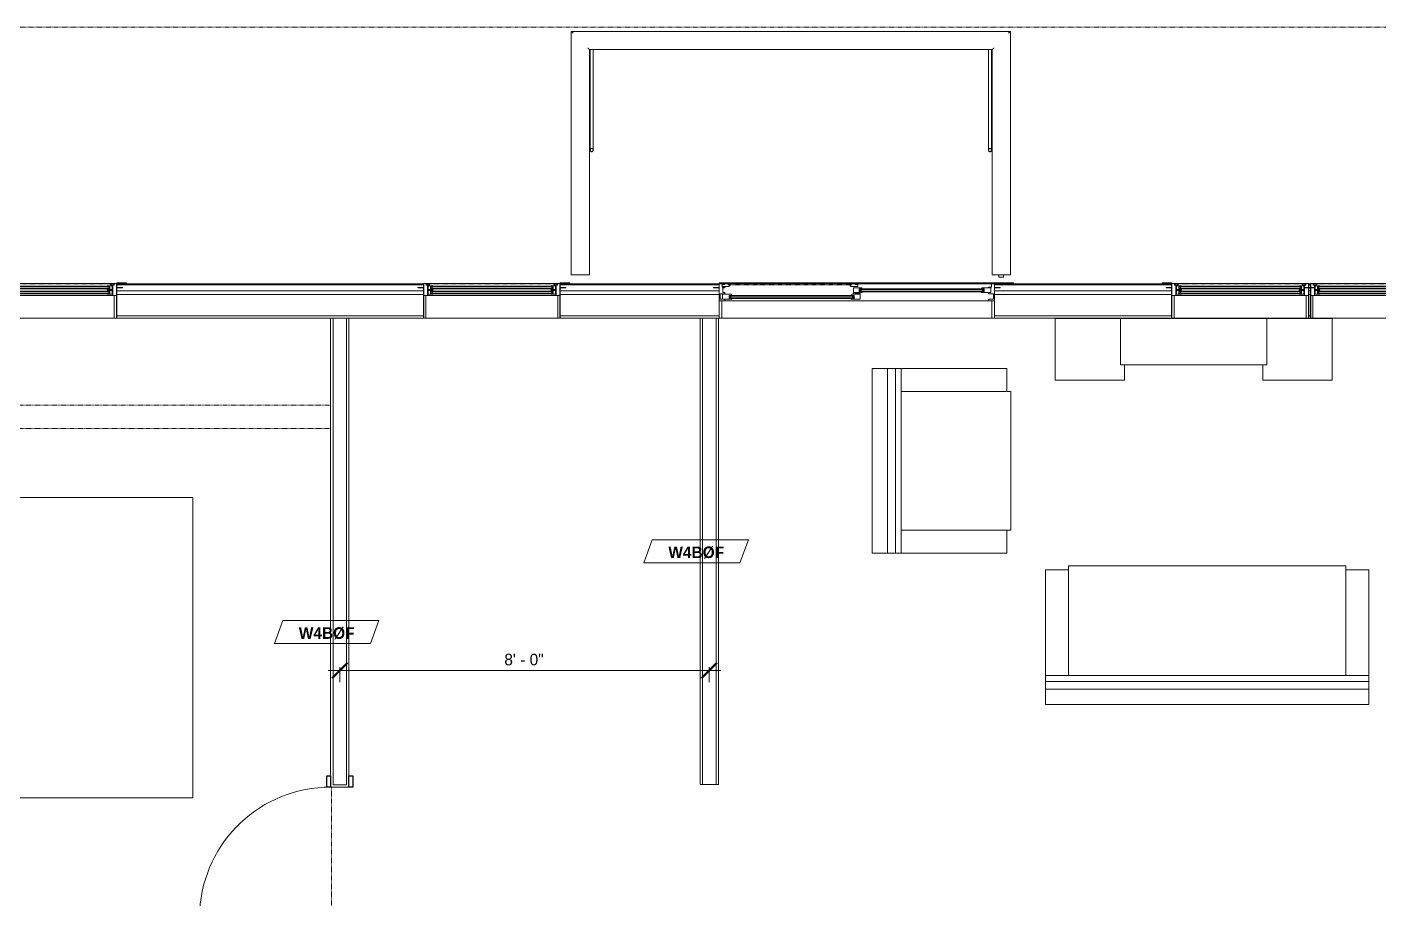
# Model space of a CAD drawing. Header units: inches. Extents: x -4010 to -1814, y 9846 to 12241.
# Drawn here: x -2471.9 to -2120.7, y 10691.6 to 10918.1 of the extents above; entities that cross this region are included whole.
import ezdxf

# ---------------------------------------------------------------- set-up
doc = ezdxf.new("R2010")
doc.units = ezdxf.units.IN
doc.header["$MEASUREMENT"] = 0
doc.linetypes.add('Dash', pattern=[0.25, 0.125, -0.125])
doc.linetypes.add('Dash_2_', pattern=[0.25, 0.125, -0.125])
for name, color, linetype, lineweight in [('0-1', 7, 'Continuous', 5), ('0-2', 7, 'Continuous', 9), ('A-ANNO-DIMS', 211, 'Continuous', 9), ('A-ANNO-DIMS-32', 211, 'Continuous', 9), ('A-DETL-GENF-1', 7, 'Continuous', 9), ('A-DETL-GENF-2', 92, 'Continuous', 18), ('A-DETL-GENF-HDLN-1', 7, 'Dash', 9), ('A-DETL-GENF-HDLN-2', 1, 'Continuous', 18), ('A-DOOR', 31, 'Continuous', 18), ('A-DOOR-1', 7, 'Continuous', 9), ('A-DOOR-3', 31, 'Continuous', 9), ('A-DOOR-4', 31, 'Continuous', 30), ('A-DOOR-FRAM-1', 7, 'Continuous', 9), ('A-DOOR-FRAM-3', 31, 'Continuous', 30), ('A-FLOR-HRAL-1', 7, 'Continuous', 9), ('A-GLAZ', 151, 'Continuous', 18), ('A-GLAZ-1', 10, 'Continuous', 30), ('A-GLAZ-2', 7, 'Continuous', 9), ('A-WALL', 113, 'Continuous', 18), ('A-WALL-1', 7, 'Continuous', 9), ('A-WALL-2', 250, 'Continuous', 18), ('A-WALL-3', 113, 'Continuous', 9), ('A-WALL-IDEN', 211, 'Continuous', 9), ('G-ANNO-SYMB-4', 111, 'Dash_2_', 9), ('I-FURN', 30, 'Continuous', 9), ('I-FURN-HDLN', 30, 'Dash', 9), ('S-BEAM-1', 7, 'Continuous', 9)]:
    doc.layers.add(name, color=color, linetype=linetype, lineweight=lineweight)
doc.styles.add('Century Gothic', font='ufonts.com_century-gothic.ttf', dxfattribs={"height": 3})
doc.styles.add('Century Gothic_B_1', font='GOTHICB.TTF', dxfattribs={"height": 3})
doc.dimstyles.new('OD_1__HACK_2_1', dxfattribs={"dimscale": 12, "dimtxt": 3.132505, "dimasz": 0.333333, "dimexe": 0.25, "dimexo": 0.166667, "dimgap": 0.041667, "dimtad": 1, "dimdec": 4, "dimrnd": 0.0625, "dimzin": 3, "dimdsep": 46, "dimlunit": 4, "dimtxsty": 'Century Gothic', "dimblk1": 'OBLIQUE', "dimblk2": 'OBLIQUE', "dimsah": 1, "dimcen": 0.09, "dimdle": 0.25, "dimazin": 0, "dimtfac": 1, "dimtdec": 4, "dimtix": 1, "dimtmove": 0, "dimatfit": 3, "dimfxl": 1, "dimtvp": 1, "dimtfill": 1, "dimfrac": 2, "dimtolj": 1, "dimtzin": 0, "dimarcsym": 2})

# ---------------------------------------------------------------- blocks, each defined once
blk = doc.blocks.new('Door-Sliding-Marvin-2_Panel_Patio_Door-Essential - ESSPD60610 - 2nd floor-3095615-UNIT PLANS - 2ND _ 3RD FLOOR')
at = {"layer": 'A-DETL-GENF-1'}
for p, q in [((-32.87, -2.97), (-32.87, -2.52)), ((-32.61, -2.97), (-32.61, -2.52))]:
    blk.add_line(p, q, dxfattribs=at)
at = {"layer": 'A-DETL-GENF-2'}
for p, q in [((-35.75, 4.44), (-35.06, 4.44)), ((-35.75, -0.03), (-35.75, 4.44)), ((-35.06, 4.44), (-35.06, -0.03)), ((35.06, 4.44), (35.75, 4.44)), ((35.06, -0.03), (35.06, 4.44)), ((35.75, 4.44), (35.75, -0.03)), ((-37.25, -3.44), (-37.25, -3.48)), ((-35.91, -3.44), (-37.25, -3.44)), ((-35.75, -3.48), (-37.25, -3.48)), ((-35.75, -3.33), (-35.91, -3.33)), ((-35.91, -3.44), (-35.91, -3.33)), ((-35.06, -0.03), (-35.75, -0.03)), ((-35.75, -0.06), (-34.25, -0.06)), ((-35.75, -4.53), (-35.75, -0.06)), ((-35.5, -0.5), (-34.39, -0.5)), ((-35.5, -1.88), (-35.5, -0.5)), ((-35.5, -1.88), (-34.25, -1.88)), ((-32.41, -2.19), (-34.81, -2.19)), ((-34.81, -2.19), (-34.81, -3.44)), ((-34.81, -3.44), (-32.46, -3.44)), ((-34.39, -0.5), (-34.25, -0.35)), ((-34.25, -0.06), (-34.25, -0.35)), ((-34.25, -1.88), (-34.25, -2.19)), ((-34.25, -3.44), (-34.25, -3.56)), ((-33.09, -2.38), (-32.34, -2.38)), ((-33.09, -3.13), (-33.09, -2.38)), ((-32.38, -3.13), (-33.09, -3.13)), ((-32.98, -2.52), (-32.98, -2.38)), ((-32.98, -2.97), (-32.98, -3.13)), ((-32.46, -3.44), (-32.38, -3.13)), ((-32.34, -2.25), (-32.41, -2.19)), ((-32.34, -2.38), (-32.34, -2.25)), ((35.75, -0.03), (35.06, -0.03)), ((-35, -4.53), (-35.75, -4.53)), ((-34.25, -3.56), (-35, -3.56)), ((-35, -3.56), (-35, -4.53))]:
    blk.add_line(p, q, dxfattribs=at)
at = {"layer": 'A-DETL-GENF-HDLN-1'}
blk.add_line((1.75, -4.19), (33.01, -4.19), dxfattribs=at)
at = {"layer": 'A-DETL-GENF-HDLN-2'}
for p, q in [((-32.87, -2.97), (-32.87, -2.52)), ((-32.61, -2.97), (-32.61, -2.52)), ((-1.41, -2.25), (-1.34, -2.19)), ((-1.41, -2.38), (-1.41, -2.25)), ((-0.66, -2.38), (-1.41, -2.38)), ((-1.29, -3.44), (-1.38, -3.13)), ((-1.38, -3.13), (-0.66, -3.13)), ((-1.34, -2.19), (0.87, -2.19)), ((0.87, -3.44), (-1.29, -3.44)), ((-1.14, -2.97), (-1.14, -2.52)), ((1.34, -0.5), (-0.88, -0.5)), ((-0.88, -0.5), (-0.88, -1.97)), ((-0.88, -1.75), (1.29, -1.75)), ((0.24, -2.07), (-0.88, -1.97)), ((-0.88, -2.97), (-0.88, -2.52)), ((-0.77, -2.52), (-0.77, -2.38)), ((-0.77, -2.97), (-0.77, -3.13)), ((-0.66, -3.13), (-0.66, -2.38)), ((-0.24, -1.83), (-0.43, -1.83)), ((-0.43, -1.83), (-0.43, -1.93)), ((-0.43, -1.93), (0.43, -2.01)), ((-0.24, -1.76), (-0.24, -1.83)), ((-0.24, -1.87), (-0.24, -1.95)), ((-0.24, -1.87), (0.87, -1.97)), ((0.24, -2.07), (0.24, -1.99)), ((0.24, -2.11), (0.43, -2.11)), ((0.24, -2.18), (0.24, -2.11)), ((0.43, -2.11), (0.43, -2.01)), ((0.66, -1.44), (0.66, -0.69)), ((0.66, -0.69), (1.41, -0.69)), ((1.37, -1.44), (0.66, -1.44)), ((0.77, -0.83), (0.77, -0.69)), ((0.77, -1.29), (0.77, -1.44)), ((0.87, -1.97), (0.87, -3.44)), ((0.88, -1.29), (0.88, -0.83)), ((1.14, -1.29), (1.14, -0.83)), ((1.29, -1.75), (1.37, -1.44)), ((1.41, -0.56), (1.34, -0.5)), ((1.41, -0.69), (1.41, -0.56)), ((32.41, -0.56), (32.47, -0.5)), ((32.41, -0.69), (32.41, -0.56)), ((33.16, -0.69), (32.41, -0.69)), ((32.52, -1.75), (32.44, -1.44)), ((32.44, -1.44), (33.16, -1.44)), ((32.47, -0.5), (34.84, -0.5)), ((34.84, -1.75), (32.52, -1.75)), ((32.68, -1.29), (32.68, -0.83)), ((32.93, -1.29), (32.93, -0.83)), ((33.04, -0.83), (33.04, -0.69)), ((33.04, -1.29), (33.04, -1.44)), ((33.16, -1.44), (33.16, -0.69)), ((35.75, -0.06), (34.25, -0.06)), ((34.25, -0.06), (34.25, -0.35)), ((34.39, -0.5), (34.25, -0.35)), ((35.5, -1.88), (34.25, -1.88)), ((34.25, -1.88), (34.25, -2.19)), ((34.81, -2.19), (34.25, -2.19)), ((34.81, -3.44), (34.25, -3.44)), ((34.25, -3.44), (34.25, -3.56)), ((35.5, -0.5), (34.39, -0.5)), ((34.81, -2.19), (34.81, -3.44)), ((34.84, -0.5), (34.84, -1.75)), ((35.5, -1.88), (35.5, -0.5)), ((35.75, -4.53), (35.75, -0.06)), ((35.75, -3.33), (35.9, -3.33)), ((35.75, -3.48), (37.25, -3.48)), ((35.9, -3.44), (35.9, -3.33)), ((35.9, -3.44), (37.25, -3.44)), ((37.25, -3.44), (37.25, -3.48)), ((-0.24, -4.3), (-0.24, -3.78)), ((-0.24, -3.78), (1.51, -3.78)), ((0.34, -4.3), (-0.24, -4.3)), ((0.6, -4.61), (0.34, -4.3)), ((1.35, -4.61), (0.6, -4.61)), ((1.35, -4.3), (1.51, -4.3)), ((1.35, -4.3), (1.35, -4.61)), ((1.51, -3.78), (1.51, -3.9)), ((1.51, -3.9), (1.75, -3.9)), ((1.51, -3.94), (1.51, -4.3)), ((1.71, -3.94), (1.51, -3.94)), ((1.64, -4.08), (1.64, -4.19)), ((1.64, -4.08), (1.71, -4.08)), ((1.75, -4.19), (1.64, -4.19)), ((1.71, -4.08), (1.71, -3.94)), ((1.75, -3.9), (1.75, -4.19)), ((33.25, -3.9), (33.01, -3.9)), ((33.01, -3.9), (33.01, -4.19)), ((33.01, -4.19), (33.12, -4.19)), ((33.05, -3.94), (33.25, -3.94)), ((33.05, -4.08), (33.05, -3.94)), ((33.12, -4.08), (33.05, -4.08)), ((33.12, -4.08), (33.12, -4.19)), ((33.25, -3.78), (33.25, -3.9)), ((35, -3.78), (33.25, -3.78)), ((33.25, -3.94), (33.25, -4.3)), ((33.41, -4.3), (33.25, -4.3)), ((33.41, -4.3), (33.41, -4.61)), ((33.41, -4.61), (34.16, -4.61)), ((34.16, -4.61), (34.42, -4.3)), ((34.25, -3.56), (35, -3.56)), ((34.42, -4.3), (35, -4.3)), ((35, -3.56), (35, -4.53)), ((35, -4.53), (35.75, -4.53))]:
    blk.add_line(p, q, dxfattribs=at)
at = {"layer": 'A-DOOR'}
for p, q in [((-32.98, -2.38), (-0.77, -2.38)), ((-32.98, -2.52), (-0.77, -2.52)), ((-32.98, -2.97), (-0.77, -2.97)), ((-32.98, -3.13), (-0.77, -3.13)), ((0.77, -0.69), (33.04, -0.69)), ((0.77, -0.83), (33.04, -0.83)), ((0.77, -1.29), (33.04, -1.29)), ((0.77, -1.44), (33.04, -1.44))]:
    blk.add_line(p, q, dxfattribs=at)
at = {"layer": 'A-DOOR-1'}
for p, q in [((-40.68, -4.44), (35.75, -4.44)), ((-40.68, -4.44), (-40.68, -4.69)), ((35.75, -4.69), (-40.68, -4.69)), ((35.75, -4.44), (35.75, -4.69))]:
    blk.add_line(p, q, dxfattribs=at)
at = {"layer": 'A-DOOR-FRAM-1'}
for p, q in [((-35.75, -0.06), (35.75, -0.06)), ((-35.75, -4.53), (-35.75, -0.06)), ((35.75, -0.06), (35.75, -4.53)), ((35.75, -4.53), (-35.75, -4.53))]:
    blk.add_line(p, q, dxfattribs=at)
blk = doc.blocks.new('Window-Double_Hung-Marvin-Essential - ESDH3066 - 2nd Floor-3033825-UNIT PLANS - 2ND _ 3RD FLOOR')
at = {"layer": 'A-DETL-GENF-HDLN-1'}
blk.add_line((16.1, 4.47), (-16.5, 4.47), dxfattribs=at)
at = {"layer": 'A-DETL-GENF-HDLN-2'}
for p, q in [((-17.75, 4.53), (-17.16, 4.53)), ((-17.75, 4.53), (-17.75, 1.44)), ((-17.08, 4.12), (-17.16, 4.53)), ((-17.08, 4.12), (-16.19, 4.12)), ((-16.85, 4.5), (-16.85, 4.12)), ((-16.3, 4.5), (-16.85, 4.5)), ((-16.38, 4.02), (-16.72, 4.02)), ((-16.72, 4.02), (-16.72, 1.44)), ((-15.34, 3.94), (-16.56, 3.94)), ((-16.56, 3), (-16.56, 3.94)), ((-16.38, 4.12), (-16.38, 4.02)), ((-16.3, 4.26), (-16.3, 4.5)), ((-16.18, 4.26), (-16.3, 4.26)), ((-16.19, 4.22), (-16.1, 4.22)), ((-16.19, 4.12), (-16.19, 4.22)), ((-16.18, 4.47), (-16.1, 4.47)), ((-16.18, 4.47), (-16.18, 4.26)), ((-16.1, 4.22), (-16.1, 4.47)), ((-15.94, 3.12), (-15.94, 3.84)), ((-15.94, 3.84), (-15.28, 3.84)), ((-15.84, 3.13), (-15.84, 3.82)), ((-15.54, 3.26), (-15.54, 3.7)), ((-15.34, 3.94), (-15.28, 3.88)), ((-15.28, 3.84), (-15.28, 3.88)), ((15.34, 3.94), (15.28, 3.88)), ((15.28, 3.84), (15.28, 3.88)), ((15.94, 3.84), (15.28, 3.84)), ((15.34, 3.94), (16.56, 3.94)), ((15.54, 3.26), (15.54, 3.7)), ((15.84, 3.13), (15.84, 3.82)), ((15.94, 3.12), (15.94, 3.84)), ((16.18, 4.47), (16.1, 4.47)), ((16.1, 4.22), (16.1, 4.47)), ((16.19, 4.22), (16.1, 4.22)), ((16.18, 4.47), (16.18, 4.26)), ((16.18, 4.26), (16.3, 4.26)), ((16.19, 4.12), (16.19, 4.22)), ((17.08, 4.12), (16.19, 4.12)), ((16.3, 4.26), (16.3, 4.5)), ((16.3, 4.5), (16.85, 4.5)), ((16.38, 4.12), (16.38, 4.02)), ((16.38, 4.02), (16.72, 4.02)), ((16.56, 3), (16.56, 3.94)), ((16.72, 4.02), (16.72, 1.44)), ((16.85, 4.5), (16.85, 4.12)), ((17.08, 4.12), (17.16, 4.53)), ((17.75, 4.53), (17.16, 4.53)), ((17.75, 4.53), (17.75, 1.44)), ((-19.25, 3.48), (-19.25, 3.44)), ((-17.75, 3.48), (-19.25, 3.48)), ((-19.25, 3.44), (-17.9, 3.44)), ((-17.9, 3.44), (-17.9, 3.33)), ((-17.9, 3.33), (-17.75, 3.33)), ((-16.72, 1.44), (-17.75, 1.44)), ((-17.13, 1.41), (-17.13, -4.44)), ((-16.56, 3), (-15.34, 3)), ((-15.34, 2.72), (-16.56, 2.72)), ((-16.56, 1.78), (-16.56, 2.72)), ((-16.56, 1.78), (-15.34, 1.78)), ((-15.28, 3.12), (-15.94, 3.12)), ((-15.94, 1.9), (-15.94, 2.62)), ((-15.94, 2.62), (-15.28, 2.62)), ((-15.28, 1.9), (-15.94, 1.9)), ((-15.84, 1.91), (-15.84, 2.6)), ((-15.54, 2.04), (-15.54, 2.48)), ((-15.34, 3), (-15.28, 3.06)), ((-15.34, 2.72), (-15.28, 2.66)), ((-15.34, 1.78), (-15.28, 1.84)), ((-15.28, 3.06), (-15.28, 3.12)), ((-15.28, 2.62), (-15.28, 2.66)), ((-15.28, 1.84), (-15.28, 1.9)), ((15.28, 3.06), (15.28, 3.12)), ((15.28, 3.12), (15.94, 3.12)), ((15.34, 3), (15.28, 3.06)), ((15.34, 2.72), (15.28, 2.66)), ((15.28, 2.62), (15.28, 2.66)), ((15.94, 2.62), (15.28, 2.62)), ((15.28, 1.84), (15.28, 1.9)), ((15.28, 1.9), (15.94, 1.9)), ((15.34, 1.78), (15.28, 1.84)), ((16.56, 3), (15.34, 3)), ((15.34, 2.72), (16.56, 2.72)), ((16.56, 1.78), (15.34, 1.78)), ((15.54, 2.04), (15.54, 2.48)), ((15.84, 1.91), (15.84, 2.6)), ((15.94, 1.9), (15.94, 2.62)), ((16.56, 1.78), (16.56, 2.72)), ((16.72, 1.44), (17.75, 1.44)), ((17.12, -4.44), (17.12, 1.41)), ((17.75, 3.48), (19.25, 3.48)), ((17.9, 3.33), (17.75, 3.33)), ((17.9, 3.44), (17.9, 3.33)), ((19.25, 3.44), (17.9, 3.44)), ((19.25, 3.48), (19.25, 3.44)), ((-17.13, -4.44), (-17.75, -4.44)), ((17.12, -4.44), (17.75, -4.44))]:
    blk.add_line(p, q, dxfattribs=at)
at = {"layer": 'A-GLAZ'}
for p, q in [((15.84, 3.82), (-15.84, 3.82)), ((15.84, 3.7), (-15.84, 3.7)), ((15.84, 3.26), (-15.84, 3.26)), ((15.84, 3.13), (-15.84, 3.13)), ((15.84, 2.6), (-15.84, 2.6)), ((15.84, 2.48), (-15.84, 2.48)), ((15.84, 2.04), (-15.84, 2.04)), ((15.84, 1.91), (-15.84, 1.91))]:
    blk.add_line(p, q, dxfattribs=at)
at = {"layer": 'A-GLAZ-1'}
for p, q in [((-17.75, 4.53), (-17.75, 1.44)), ((17.75, 1.44), (17.75, 4.53)), ((-17.75, 1.41), (-17.75, -4.44)), ((17.75, -4.44), (17.75, 1.41))]:
    blk.add_line(p, q, dxfattribs=at)
at = {"layer": 'A-GLAZ-2'}
for p, q in [((17.75, 4.53), (-17.75, 4.53)), ((20.27, 4.69), (17.75, 4.69)), ((17.75, 4.69), (17.75, 4.53)), ((17.75, 4.44), (20.27, 4.44)), ((20.27, 4.44), (20.27, 4.69)), ((-17.75, 1.44), (17.75, 1.44)), ((-17.75, -4.44), (17.75, -4.44))]:
    blk.add_line(p, q, dxfattribs=at)
blk = doc.blocks.new('Window-Double_Hung-Marvin-Essential - ESDH3066 - 2nd Floor-3033827-UNIT PLANS - 2ND _ 3RD FLOOR')
at = {"layer": 'A-DETL-GENF-HDLN-1'}
blk.add_line((16.1, -4.47), (-16.5, -4.47), dxfattribs=at)
at = {"layer": 'A-DETL-GENF-HDLN-2'}
for p, q in [((-17.13, 4.44), (-17.75, 4.44)), ((-17.13, -1.41), (-17.13, 4.44)), ((17.12, 4.44), (17.75, 4.44)), ((17.12, 4.44), (17.12, -1.41)), ((-19.25, -3.48), (-19.25, -3.44)), ((-19.25, -3.44), (-17.9, -3.44)), ((-17.75, -3.48), (-19.25, -3.48)), ((-17.9, -3.44), (-17.9, -3.33)), ((-17.9, -3.33), (-17.75, -3.33)), ((-16.72, -1.44), (-17.75, -1.44)), ((-17.75, -4.53), (-17.75, -1.44)), ((-16.72, -4.02), (-16.72, -1.44)), ((-16.56, -1.78), (-15.34, -1.78)), ((-16.56, -1.78), (-16.56, -2.72)), ((-15.34, -2.72), (-16.56, -2.72)), ((-16.56, -3), (-15.34, -3)), ((-16.56, -3), (-16.56, -3.94)), ((-15.28, -1.9), (-15.94, -1.9)), ((-15.94, -1.9), (-15.94, -2.62)), ((-15.94, -2.62), (-15.28, -2.62)), ((-15.28, -3.12), (-15.94, -3.12)), ((-15.94, -3.12), (-15.94, -3.84)), ((-15.84, -1.91), (-15.84, -2.6)), ((-15.84, -3.13), (-15.84, -3.82)), ((-15.54, -2.04), (-15.54, -2.48)), ((-15.54, -3.26), (-15.54, -3.7)), ((-15.34, -1.78), (-15.28, -1.84)), ((-15.34, -2.72), (-15.28, -2.66)), ((-15.34, -3), (-15.28, -3.06)), ((-15.28, -1.84), (-15.28, -1.9)), ((-15.28, -2.62), (-15.28, -2.66)), ((-15.28, -3.06), (-15.28, -3.12)), ((15.34, -1.78), (15.28, -1.84)), ((15.28, -1.84), (15.28, -1.9)), ((15.28, -1.9), (15.94, -1.9)), ((15.28, -2.62), (15.28, -2.66)), ((15.94, -2.62), (15.28, -2.62)), ((15.34, -2.72), (15.28, -2.66)), ((15.34, -3), (15.28, -3.06)), ((15.28, -3.06), (15.28, -3.12)), ((15.28, -3.12), (15.94, -3.12)), ((16.56, -1.78), (15.34, -1.78)), ((15.34, -2.72), (16.56, -2.72)), ((16.56, -3), (15.34, -3)), ((15.54, -2.04), (15.54, -2.48)), ((15.54, -3.26), (15.54, -3.7)), ((15.84, -1.91), (15.84, -2.6)), ((15.84, -3.13), (15.84, -3.82)), ((15.94, -1.9), (15.94, -2.62)), ((15.94, -3.12), (15.94, -3.84)), ((16.56, -1.78), (16.56, -2.72)), ((16.56, -3), (16.56, -3.94)), ((16.72, -4.02), (16.72, -1.44)), ((16.72, -1.44), (17.75, -1.44)), ((17.75, -4.53), (17.75, -1.44)), ((17.9, -3.33), (17.75, -3.33)), ((17.75, -3.48), (19.25, -3.48)), ((17.9, -3.44), (17.9, -3.33)), ((19.25, -3.44), (17.9, -3.44)), ((19.25, -3.48), (19.25, -3.44)), ((-17.75, -4.53), (-17.16, -4.53)), ((-17.08, -4.12), (-17.16, -4.53)), ((-17.08, -4.12), (-16.19, -4.12)), ((-16.85, -4.5), (-16.85, -4.12)), ((-16.3, -4.5), (-16.85, -4.5)), ((-16.38, -4.02), (-16.72, -4.02)), ((-15.34, -3.94), (-16.56, -3.94)), ((-16.38, -4.12), (-16.38, -4.02)), ((-16.18, -4.26), (-16.3, -4.26)), ((-16.3, -4.26), (-16.3, -4.5)), ((-16.19, -4.12), (-16.19, -4.22)), ((-16.19, -4.22), (-16.1, -4.22)), ((-16.18, -4.47), (-16.18, -4.26)), ((-16.18, -4.47), (-16.1, -4.47)), ((-16.1, -4.22), (-16.1, -4.47)), ((-15.94, -3.84), (-15.28, -3.84)), ((-15.34, -3.94), (-15.28, -3.88)), ((-15.28, -3.84), (-15.28, -3.88)), ((15.28, -3.84), (15.28, -3.88)), ((15.94, -3.84), (15.28, -3.84)), ((15.34, -3.94), (15.28, -3.88)), ((15.34, -3.94), (16.56, -3.94)), ((16.19, -4.22), (16.1, -4.22)), ((16.1, -4.22), (16.1, -4.47)), ((16.18, -4.47), (16.1, -4.47)), ((16.18, -4.47), (16.18, -4.26)), ((16.18, -4.26), (16.3, -4.26)), ((17.08, -4.12), (16.19, -4.12)), ((16.19, -4.12), (16.19, -4.22)), ((16.3, -4.26), (16.3, -4.5)), ((16.3, -4.5), (16.85, -4.5)), ((16.38, -4.12), (16.38, -4.02)), ((16.38, -4.02), (16.72, -4.02)), ((16.85, -4.5), (16.85, -4.12)), ((17.08, -4.12), (17.16, -4.53)), ((17.75, -4.53), (17.16, -4.53))]:
    blk.add_line(p, q, dxfattribs=at)
at = {"layer": 'A-GLAZ'}
for p, q in [((15.84, -1.91), (-15.84, -1.91)), ((15.84, -2.04), (-15.84, -2.04)), ((15.84, -2.48), (-15.84, -2.48)), ((15.84, -2.6), (-15.84, -2.6)), ((15.84, -3.13), (-15.84, -3.13)), ((15.84, -3.26), (-15.84, -3.26)), ((15.84, -3.7), (-15.84, -3.7)), ((15.84, -3.82), (-15.84, -3.82))]:
    blk.add_line(p, q, dxfattribs=at)
at = {"layer": 'A-GLAZ-1'}
for p, q in [((-17.75, -1.41), (-17.75, 4.44)), ((17.75, 4.44), (17.75, -1.41)), ((-17.75, -4.53), (-17.75, -1.44)), ((17.75, -1.44), (17.75, -4.53))]:
    blk.add_line(p, q, dxfattribs=at)
at = {"layer": 'A-GLAZ-2'}
for p, q in [((-17.75, 4.44), (17.75, 4.44)), ((-17.75, -1.44), (17.75, -1.44)), ((17.75, -4.53), (-17.75, -4.53)), ((17.75, -4.44), (20.27, -4.44)), ((17.75, -4.69), (17.75, -4.53)), ((20.27, -4.69), (17.75, -4.69)), ((20.27, -4.44), (20.27, -4.69))]:
    blk.add_line(p, q, dxfattribs=at)
blk = doc.blocks.new('Railing - Baluster_01-V1-UNIT PLANS - 2ND _ 3RD FLOOR')
at = {"layer": 'A-FLOR-HRAL-1'}
for p, q in [((-0.59, 1.18), (0.59, 1.18)), ((-0.59, 0.59), (-0.59, 1.18)), ((0.59, 1.18), (0.59, 0.59))]:
    blk.add_line(p, q, dxfattribs=at)
blk = doc.blocks.new('Railing - Railing-2700266-UNIT PLANS - 2ND _ 3RD FLOOR')
at = {"layer": 'A-FLOR-HRAL-1'}
for p, q in [((-2216.49, 10917), (-2330.54, 10917)), ((-2330.54, 10917), (-2330.54, 10853.75)), ((-2216.49, 10853.75), (-2216.49, 10917)), ((-2325.81, 10912.28), (-2221.21, 10912.28)), ((-2325.81, 10853.75), (-2325.81, 10912.28)), ((-2221.21, 10912.28), (-2221.21, 10853.75)), ((-2330.06, 10853.75), (-2330.54, 10853.75)), ((-2326.28, 10853.75), (-2330.06, 10853.75)), ((-2325.81, 10853.75), (-2326.28, 10853.75)), ((-2220.74, 10853.75), (-2221.21, 10853.75)), ((-2216.96, 10853.75), (-2220.74, 10853.75)), ((-2216.49, 10853.75), (-2216.96, 10853.75))]:
    blk.add_line(p, q, dxfattribs=at)
for points, knots in [([(-2330.54, 10917), (-2330.54, 10917), (-2330.53, 10916.99), (-2330.5, 10916.97), (-2330.47, 10916.94), (-2330.45, 10916.91), (-2330.42, 10916.88), (-2330.39, 10916.86), (-2330.35, 10916.82), (-2330.31, 10916.77), (-2330.27, 10916.74), (-2330.24, 10916.7), (-2330.17, 10916.63), (-2330.11, 10916.57), (-2330.06, 10916.53)], [0, 0, 0, 0, 0.166667, 0.25, 0.333333, 0.416667, 0.458333, 0.5, 0.583333, 0.666667, 0.708333, 0.75, 0.833333, 1, 1, 1, 1]), ([(-2216.49, 10917), (-2216.49, 10917), (-2216.49, 10916.99), (-2216.52, 10916.97), (-2216.55, 10916.94), (-2216.58, 10916.91), (-2216.6, 10916.88), (-2216.63, 10916.86), (-2216.67, 10916.82), (-2216.71, 10916.77), (-2216.75, 10916.74), (-2216.79, 10916.7), (-2216.86, 10916.63), (-2216.92, 10916.57), (-2216.96, 10916.53)], [0, 0, 0, 0, 0.166667, 0.25, 0.333333, 0.416667, 0.458333, 0.5, 0.583333, 0.666667, 0.708333, 0.75, 0.833333, 1, 1, 1, 1]), ([(-2326.28, 10912.75), (-2326.24, 10912.71), (-2326.18, 10912.65), (-2326.1, 10912.57), (-2326.06, 10912.52), (-2326.02, 10912.49), (-2325.99, 10912.45), (-2325.96, 10912.42), (-2325.93, 10912.39), (-2325.9, 10912.37), (-2325.87, 10912.34), (-2325.85, 10912.31), (-2325.82, 10912.29), (-2325.81, 10912.28), (-2325.81, 10912.28)], [0, 0, 0, 0, 0.166667, 0.25, 0.333333, 0.375, 0.416667, 0.5, 0.541667, 0.583333, 0.666667, 0.75, 0.833333, 1, 1, 1, 1]), ([(-2220.74, 10912.75), (-2220.78, 10912.71), (-2220.84, 10912.65), (-2220.92, 10912.57), (-2220.97, 10912.52), (-2221, 10912.49), (-2221.03, 10912.45), (-2221.07, 10912.42), (-2221.09, 10912.39), (-2221.12, 10912.37), (-2221.15, 10912.34), (-2221.18, 10912.31), (-2221.2, 10912.29), (-2221.21, 10912.28), (-2221.21, 10912.28)], [0, 0, 0, 0, 0.166667, 0.25, 0.333333, 0.375, 0.416667, 0.5, 0.541667, 0.583333, 0.666667, 0.75, 0.833333, 1, 1, 1, 1])]:
    blk.add_open_spline(points, degree=3, knots=knots, dxfattribs=at)
at = {"rotation": 180}
blk.add_blockref('Railing - Baluster_01-V1-UNIT PLANS - 2ND _ 3RD FLOOR', (-2218.85, 10854.34), dxfattribs=at)
blk = doc.blocks.new('Walls 118 - Walls 1-2567903-UNIT PLANS - 2ND _ 3RD FLOOR')
at = {"layer": 'S-BEAM-1'}
for p, q in [((-2222.14, 10912.28), (-2222.14, 10886.18)), ((-2221.39, 10886.18), (-2221.39, 10912.28))]:
    blk.add_line(p, q, dxfattribs=at)
at = {"layer": 'S-BEAM-1', "flags": 128}
for points in [[(-2221.39, 10886.18), (-2221.41, 10886.28), (-2221.44, 10886.38), (-2221.49, 10886.47), (-2221.56, 10886.53), (-2221.64, 10886.58), (-2221.72, 10886.61), (-2221.81, 10886.61), (-2221.9, 10886.58), (-2221.98, 10886.53), (-2222.05, 10886.47), (-2222.1, 10886.38), (-2222.13, 10886.28), (-2222.14, 10886.18)], [(-2222.14, 10886.18), (-2222.13, 10886.08), (-2222.1, 10885.98), (-2222.05, 10885.89), (-2221.98, 10885.82), (-2221.9, 10885.77), (-2221.81, 10885.75), (-2221.72, 10885.75), (-2221.64, 10885.77), (-2221.56, 10885.82), (-2221.49, 10885.89), (-2221.44, 10885.98), (-2221.41, 10886.08), (-2221.39, 10886.18)]]:
    blk.add_lwpolyline(points, dxfattribs=at)
blk = doc.blocks.new('Walls 119 - Walls 1-2567922-UNIT PLANS - 2ND _ 3RD FLOOR')
at = {"layer": 'S-BEAM-1'}
for p, q in [((-2325.64, 10912.28), (-2325.64, 10886.18)), ((-2324.89, 10886.18), (-2324.89, 10912.28))]:
    blk.add_line(p, q, dxfattribs=at)
at = {"layer": 'S-BEAM-1', "flags": 128}
for points in [[(-2324.89, 10886.18), (-2324.9, 10886.28), (-2324.93, 10886.38), (-2324.98, 10886.47), (-2325.05, 10886.53), (-2325.13, 10886.58), (-2325.22, 10886.61), (-2325.31, 10886.61), (-2325.4, 10886.58), (-2325.48, 10886.53), (-2325.54, 10886.47), (-2325.6, 10886.38), (-2325.63, 10886.28), (-2325.64, 10886.18)], [(-2325.64, 10886.18), (-2325.63, 10886.08), (-2325.6, 10885.98), (-2325.54, 10885.89), (-2325.48, 10885.82), (-2325.4, 10885.77), (-2325.31, 10885.75), (-2325.22, 10885.75), (-2325.13, 10885.77), (-2325.05, 10885.82), (-2324.98, 10885.89), (-2324.93, 10885.98), (-2324.9, 10886.08), (-2324.89, 10886.18)]]:
    blk.add_lwpolyline(points, dxfattribs=at)
blk = doc.blocks.new('CTR - 1st Phase - Shell_rvt-1-UNIT PLANS - 2ND _ 3RD FLOOR')
at = {"layer": 'A-WALL-1'}
for p, q in [((-2368.93, 10851.39), (-2446.11, 10851.39)), ((-2292.14, 10851.39), (-2330.91, 10851.39)), ((-2177.06, 10851.39), (-2215.71, 10851.39)), ((-2138.53, 10851.39), (-2139.03, 10851.39)), ((-2448.63, 10848.39), (-2448.63, 10848.36)), ((-2368.93, 10848.36), (-2368.93, 10848.39)), ((-2333.43, 10848.39), (-2333.43, 10848.36)), ((-2292.14, 10846.98), (-2292.14, 10847.01)), ((-2220.64, 10847.01), (-2220.64, 10846.98)), ((-2174.53, 10848.36), (-2174.53, 10848.39)), ((-2139.03, 10848.39), (-2139.03, 10848.36)), ((-2138.53, 10848.36), (-2138.53, 10848.39)), ((-2448.63, 10842.51), (-2368.93, 10842.51)), ((-2333.43, 10842.51), (-2292.14, 10842.51)), ((-2221.32, 10842.51), (-2291.45, 10842.51)), ((-2220.64, 10842.51), (-2187.87, 10842.51)), ((-2139.03, 10842.51), (-2138.53, 10842.51))]:
    blk.add_line(p, q, dxfattribs=at)
at = {"layer": 'A-WALL-2'}
for p, q in [((-2368.93, 10851.14), (-2448.63, 10851.14)), ((-2368.93, 10849.64), (-2448.63, 10849.64)), ((-2292.14, 10851.14), (-2333.43, 10851.14)), ((-2292.14, 10849.64), (-2333.43, 10849.64)), ((-2174.53, 10851.14), (-2220.64, 10851.14)), ((-2174.53, 10849.64), (-2220.64, 10849.64)), ((-2138.53, 10851.14), (-2139.03, 10851.14)), ((-2138.53, 10849.64), (-2139.03, 10849.64)), ((-2368.93, 10848.64), (-2448.63, 10848.64)), ((-2292.14, 10848.64), (-2333.43, 10848.64)), ((-2174.53, 10848.64), (-2220.64, 10848.64)), ((-2138.53, 10848.64), (-2139.03, 10848.64)), ((-2368.93, 10843.14), (-2448.63, 10843.14)), ((-2292.14, 10843.14), (-2333.43, 10843.14)), ((-2174.53, 10843.14), (-2220.64, 10843.14)), ((-2138.53, 10843.14), (-2139.03, 10843.14))]:
    blk.add_line(p, q, dxfattribs=at)
at = {"layer": '0-2'}
for name, p in [('Railing - Railing-2700266-UNIT PLANS - 2ND _ 3RD FLOOR', (0, 0)), ('Walls 119 - Walls 1-2567922-UNIT PLANS - 2ND _ 3RD FLOOR', (0, 0)), ('Walls 118 - Walls 1-2567903-UNIT PLANS - 2ND _ 3RD FLOOR', (0, 0)), ('Window-Double_Hung-Marvin-Essential - ESDH3066 - 2nd Floor-3033825-UNIT PLANS - 2ND _ 3RD FLOOR', (-2466.38, 10846.95)), ('Window-Double_Hung-Marvin-Essential - ESDH3066 - 2nd Floor-3033825-UNIT PLANS - 2ND _ 3RD FLOOR', (-2351.18, 10846.95)), ('Window-Double_Hung-Marvin-Essential - ESDH3066 - 2nd Floor-3033825-UNIT PLANS - 2ND _ 3RD FLOOR', (-2120.78, 10846.95))]:
    blk.add_blockref(name, p, dxfattribs=at)
at = {"layer": '0-2', "rotation": 180}
for name, p in [('Door-Sliding-Marvin-2_Panel_Patio_Door-Essential - ESSPD60610 - 2nd floor-3095615-UNIT PLANS - 2ND _ 3RD FLOOR', (-2256.39, 10846.95)), ('Window-Double_Hung-Marvin-Essential - ESDH3066 - 2nd Floor-3033827-UNIT PLANS - 2ND _ 3RD FLOOR', (-2156.78, 10846.95))]:
    blk.add_blockref(name, p, dxfattribs=at)
blk = doc.blocks.new('SWING - SINGLE - FLUSH - 2-10 x 6-8 - PRIVACY-3928450-UNIT PLANS - 2ND _ 3RD FLOOR')
at = {"layer": 'A-DOOR-3'}
blk.add_arc((17, -2.37), 34.07, 180, 266.6343, dxfattribs=at)
at = {"layer": 'A-DOOR-4'}
for p, q in [((15, -2.37), (15, -36.38)), ((17, -2.37), (15, -2.37)), ((17, -2.37), (17, -36.38)), ((17, -36.38), (15, -36.38))]:
    blk.add_line(p, q, dxfattribs=at)
at = {"layer": 'A-DOOR-FRAM-3'}
for p, q in [((-20, 2.38), (-20, 3.38)), ((-20, 3.38), (-17, 3.38)), ((-17, 2.38), (-20, 2.38)), ((-17, 3.38), (-17, 2.38)), ((17, 2.38), (17, 3.38)), ((17, 3.38), (20, 3.38)), ((20, 2.38), (17, 2.38)), ((20, 3.38), (20, 2.38)), ((-20, -2.37), (-17, -2.37)), ((-20, -3.37), (-20, -2.37)), ((-17, -3.37), (-20, -3.37)), ((-17, -2.37), (-17, -3.37)), ((17, -2.37), (20, -2.37)), ((17, -3.37), (17, -2.37)), ((20, -3.37), (17, -3.37)), ((20, -2.37), (20, -3.37))]:
    blk.add_line(p, q, dxfattribs=at)
blk = doc.blocks.new('Bed-Standard - King 78_ x 80_-V18-UNIT PLANS - 2ND _ 3RD FLOOR')
at = {"layer": 'I-FURN'}
for p, q in [((-28.31, 38.02), (-28.31, -41.8)), ((-25.31, 36.2), (-25.31, 24.2)), ((-25.31, 36.2), (46.69, 36.2)), ((46.69, 36.2), (46.69, 24.2)), ((49.69, -41.8), (49.69, 38.02)), ((49.69, 24.2), (-28.31, 17.63)), ((-25.31, 24.2), (46.69, 24.2)), ((-28.31, -41.8), (49.69, -41.8))]:
    blk.add_line(p, q, dxfattribs=at)
at = {"layer": 'I-FURN-HDLN'}
for p, q in [((67.69, -77.6), (67.69, 38.02)), ((73.69, -77.6), (73.69, 38.02)), ((-64.31, -40.11), (-64.31, -74.11)), ((-59.57, -77.8), (-25.57, -77.8))]:
    blk.add_line(p, q, dxfattribs=at)
blk = doc.blocks.new('Entertainment_Center_14771 - Entertainment_Center_14771-V65-UNIT PLANS - 2ND _ 3RD FLOOR')
at = {"layer": 'I-FURN'}
for p, q in [((-36, 6), (-36, 6.12)), ((-19, 6), (-36, 6)), ((-19, 6), (-36, 6)), ((-36, 6), (-36, -10)), ((-19, 6.12), (-5.66, 6.12)), ((-19, 6), (-19, 6.12)), ((19, 6), (-19, 6)), ((19, 6), (-19, 6)), ((-19, 6), (-19, -6)), ((19, 6.12), (19, 6)), ((36, 6), (19, 6)), ((19, -6), (19, 6)), ((36, 6), (19, 6)), ((36, 6), (36, 6.12)), ((36, -10), (36, 6)), ((-19, -6), (19, -6)), ((-18, -10), (-18, -6)), ((18, -6), (18, -10)), ((-36, -10), (-18, -10)), ((-35.34, -10), (-35.34, -10.03)), ((-35.34, -10.03), (-34.85, -10.03)), ((-34.85, -10.03), (-34.85, -10)), ((-19.66, -10), (-19.66, -10.03)), ((-19.66, -10.03), (-18.66, -10.03)), ((-18.66, -10.03), (-18.66, -10)), ((18, -10), (36, -10)), ((18.66, -10), (18.66, -10.03)), ((18.66, -10.03), (19.66, -10.03)), ((19.66, -10.03), (19.66, -10)), ((34.85, -10), (34.85, -10.03)), ((34.85, -10.03), (35.34, -10.03)), ((35.34, -10.03), (35.34, -10))]:
    blk.add_line(p, q, dxfattribs=at)
blk = doc.blocks.new('Couch-Both_Arms-Generic - 1-1352606-UNIT PLANS - 2ND _ 3RD FLOOR')
at = {"layer": 'I-FURN'}
for p, q in [((42, 17.5), (-42, 17.5)), ((-42, 17.5), (-42, 13.5)), ((42, 13.5), (42, 17.5)), ((-42, 13.5), (42, 13.5)), ((42, 13.5), (-42, 13.5)), ((-42, 13.5), (-42, 10)), ((-42, 11.5), (42, 11.5)), ((42, 10), (42, 13.5)), ((-42, 10), (-42, -17.5)), ((-42, 10), (42, 10)), ((-36, -17.5), (-36, 10)), ((36, 10), (36, -17.5)), ((42, -17.5), (42, 10)), ((-42, -17.5), (-36, -17.5)), ((-36, -17.5), (-36, -18.5)), ((36, -18.5), (36, -17.5)), ((36, -17.5), (42, -17.5)), ((-36, -18.5), (36, -18.5))]:
    blk.add_line(p, q, dxfattribs=at)
blk = doc.blocks.new('Couch-Both_Arms-Generic - 2-1523460-UNIT PLANS - 2ND _ 3RD FLOOR')
at = {"layer": 'I-FURN'}
for p, q in [((-18, 18.5), (18, 18.5)), ((-18, 17.5), (-18, 18.5)), ((18, 18.5), (18, 17.5)), ((-24, 17.5), (-18, 17.5)), ((-24, -10), (-24, 17.5)), ((-18, 17.5), (-18, -10)), ((18, 17.5), (24, 17.5)), ((18, -10), (18, 17.5)), ((24, 17.5), (24, -10)), ((-24, -10), (24, -10)), ((-24, -13.5), (-24, -10)), ((24, -10), (24, -13.5)), ((-24, -11.5), (24, -11.5)), ((-24, -13.5), (24, -13.5)), ((-24, -17.5), (-24, -13.5)), ((24, -13.5), (-24, -13.5)), ((24, -13.5), (24, -17.5)), ((24, -17.5), (-24, -17.5))]:
    blk.add_line(p, q, dxfattribs=at)
blk = doc.blocks.new('DIMBLOCK358-UNIT PLANS - 2ND _ 3RD FLOOR')
at = {"layer": 'A-ANNO-DIMS-32'}
for p, q in [((-2393.7, 10750.95), (-2291.7, 10750.95)), ((-2390.7, 10751.78), (-2390.7, 10747.95)), ((-2390.7, 10750.95), (-2390.7, 10751.78)), ((-2294.7, 10751.78), (-2294.7, 10747.95)), ((-2294.7, 10750.95), (-2294.7, 10751.78))]:
    blk.add_line(p, q, dxfattribs=at)
at = {"layer": 'A-ANNO-DIMS-32', "lineweight": 50}
for p, q in [((-2390.7, 10750.95), (-2392.7, 10748.95)), ((-2390.7, 10750.95), (-2388.7, 10752.95)), ((-2294.7, 10750.95), (-2296.7, 10748.95)), ((-2294.7, 10750.95), (-2292.7, 10752.95))]:
    blk.add_line(p, q, dxfattribs=at)
at = {"layer": 'A-ANNO-DIMS-32', "color": 0, "insert": (-2347.94, 10755.3), "char_height": 3, "width": 12.5897, "attachment_point": 1, "line_spacing_factor": 0.984502, "style": 'Century Gothic', "bg_fill": 3, "box_fill_scale": 1.25, "bg_fill_color": 256, "bg_fill_true_color": 13158600, "bg_fill_transparency": 0}
blk.add_mtext('8\' - 0"', dxfattribs=at)
blk = doc.blocks.new('_Oblique')
at = {"color": 0, "linetype": 'ByBlock', "lineweight": -2}
blk.add_line((-0.5, -0.5), (0.5, 0.5), dxfattribs=at)
blk = doc.blocks.new('Wall Tag - Arch Wall-3956453-UNIT PLANS - 2ND _ 3RD FLOOR')
at = {"layer": 'A-WALL-IDEN'}
for p, q in [((-0.356, 0.094), (-0.424, -0.094)), ((0.424, 0.094), (-0.356, 0.094)), ((0.356, -0.094), (0.424, 0.094)), ((-0.424, -0.094), (0.356, -0.094))]:
    blk.add_line(p, q, dxfattribs=at)

msp = doc.modelspace()

# ---------------------------------------------------------------- linework, layer by layer
at = {"layer": 'A-WALL'}
for p, q in [((-2392.44874, 10842.5144), (-2392.44874, 10721.2269)), ((-2388.94874, 10721.2269), (-2388.94874, 10842.5144)), ((-2296.44874, 10842.5144), (-2296.44874, 10721.32421)), ((-2292.94874, 10842.5144), (-2292.94874, 10721.32421)), ((-2392.44874, 10721.2269), (-2388.94874, 10721.2269))]:
    msp.add_line(p, q, dxfattribs=at)
at = {"layer": 'A-WALL-3'}
for p, q in [((-2388.32374, 10842.5144), (-2393.07374, 10842.5144)), ((-2393.07374, 10842.5144), (-2393.07374, 10720.6019)), ((-2388.32374, 10720.6019), (-2388.32374, 10842.5144)), ((-2292.32374, 10842.5144), (-2297.07374, 10842.5144)), ((-2297.07374, 10842.5144), (-2297.07374, 10721.32421)), ((-2292.32374, 10721.32421), (-2292.32374, 10842.5144)), ((-2393.07374, 10720.6019), (-2388.32374, 10720.6019)), ((-2297.07374, 10721.32421), (-2292.32374, 10721.32421))]:
    msp.add_line(p, q, dxfattribs=at)
at = {"layer": 'G-ANNO-SYMB-4'}
msp.add_line((-2516.09304, 10918.13747), (-2041.13521, 10918.13747), dxfattribs=at)

# ---------------------------------------------------------------- block references
at = {"layer": '0-1'}
msp.add_blockref('CTR - 1st Phase - Shell_rvt-1-UNIT PLANS - 2ND _ 3RD FLOOR', (0, 0), dxfattribs=at)
at = {"layer": 'A-DOOR-3', "rotation": 270.0000000000105}
msp.add_blockref('SWING - SINGLE - FLUSH - 2-10 x 6-8 - PRIVACY-3928450-UNIT PLANS - 2ND _ 3RD FLOOR', (-2390.69874, 10703.6019), dxfattribs=at)
at = {"layer": 'A-WALL-IDEN', "xscale": 31.99999999999999, "yscale": 31.99999999999999, "zscale": 31.99999999999999}
for p in [(-2298.11675, 10781.9193), (-2394.11675, 10760.93315)]:
    msp.add_blockref('Wall Tag - Arch Wall-3956453-UNIT PLANS - 2ND _ 3RD FLOOR', p, dxfattribs=at)
at = {"layer": 'I-FURN'}
msp.add_blockref('Entertainment_Center_14771 - Entertainment_Center_14771-V65-UNIT PLANS - 2ND _ 3RD FLOOR', (-2168.87076, 10836.3894), dxfattribs=at)
for name, p, rotation in [('Couch-Both_Arms-Generic - 2-1523460-UNIT PLANS - 2ND _ 3RD FLOOR', (-2234.86049, 10805.4394), 270.0000000000194), ('Bed-Standard - King 78_ x 80_-V18-UNIT PLANS - 2ND _ 3RD FLOOR', (-2470.66882, 10746.17587), 89.99999999962053), ('Couch-Both_Arms-Generic - 1-1352606-UNIT PLANS - 2ND _ 3RD FLOOR', (-2165.36049, 10759.6144), 180)]:
    msp.add_blockref(name, p, dxfattribs=dict(at, rotation=rotation))

# ---------------------------------------------------------------- texts
at = {"layer": 'A-WALL-IDEN', "char_height": 3, "width": 17.372, "attachment_point": 1, "style": 'Century Gothic_B_1'}
for insert in [(-2305.33267, 10783.16684), (-2401.33267, 10762.18068)]:
    msp.add_mtext('W4BØF', dxfattribs=dict(at, insert=insert))

# ---------------------------------------------------------------- next in the draw order: dimensions: what is measured, and where the dimension line sits
at = {"layer": 'A-ANNO-DIMS'}
dim = msp.add_linear_dim(base=(-2294.69874, 10750.95003), p1=(-2390.69874, 10753.77846), p2=(-2294.69874, 10753.77846), dimstyle='OD_1__HACK_2_1', override={"dimpost": '<>', "dimfxl": 96}, dxfattribs=at)
dim.commit()
dim.dimension.update_dxf_attribs({"geometry": 'DIMBLOCK358-UNIT PLANS - 2ND _ 3RD FLOOR', "text_midpoint": (-2342.69874, 10753.02549)})

doc.saveas('drawing.dxf')
